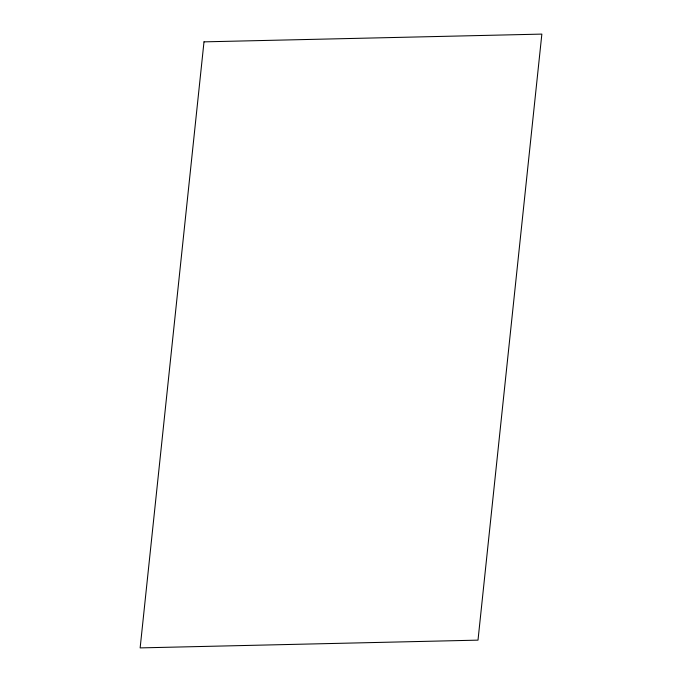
<?xml version="1.0" encoding="UTF-8"?>
<svg xmlns="http://www.w3.org/2000/svg" width="682" height="682" viewBox="0 0 682 682"><rect width="100%" height="100%" fill="white"/><g stroke="black" fill="none" stroke-linecap="round" stroke-linejoin="round"><path stroke-width="1.02" d="M203.995 41.858L140.142 647.9L478.005 640.142L541.858 34.1L203.995 41.858"/></g></svg>
